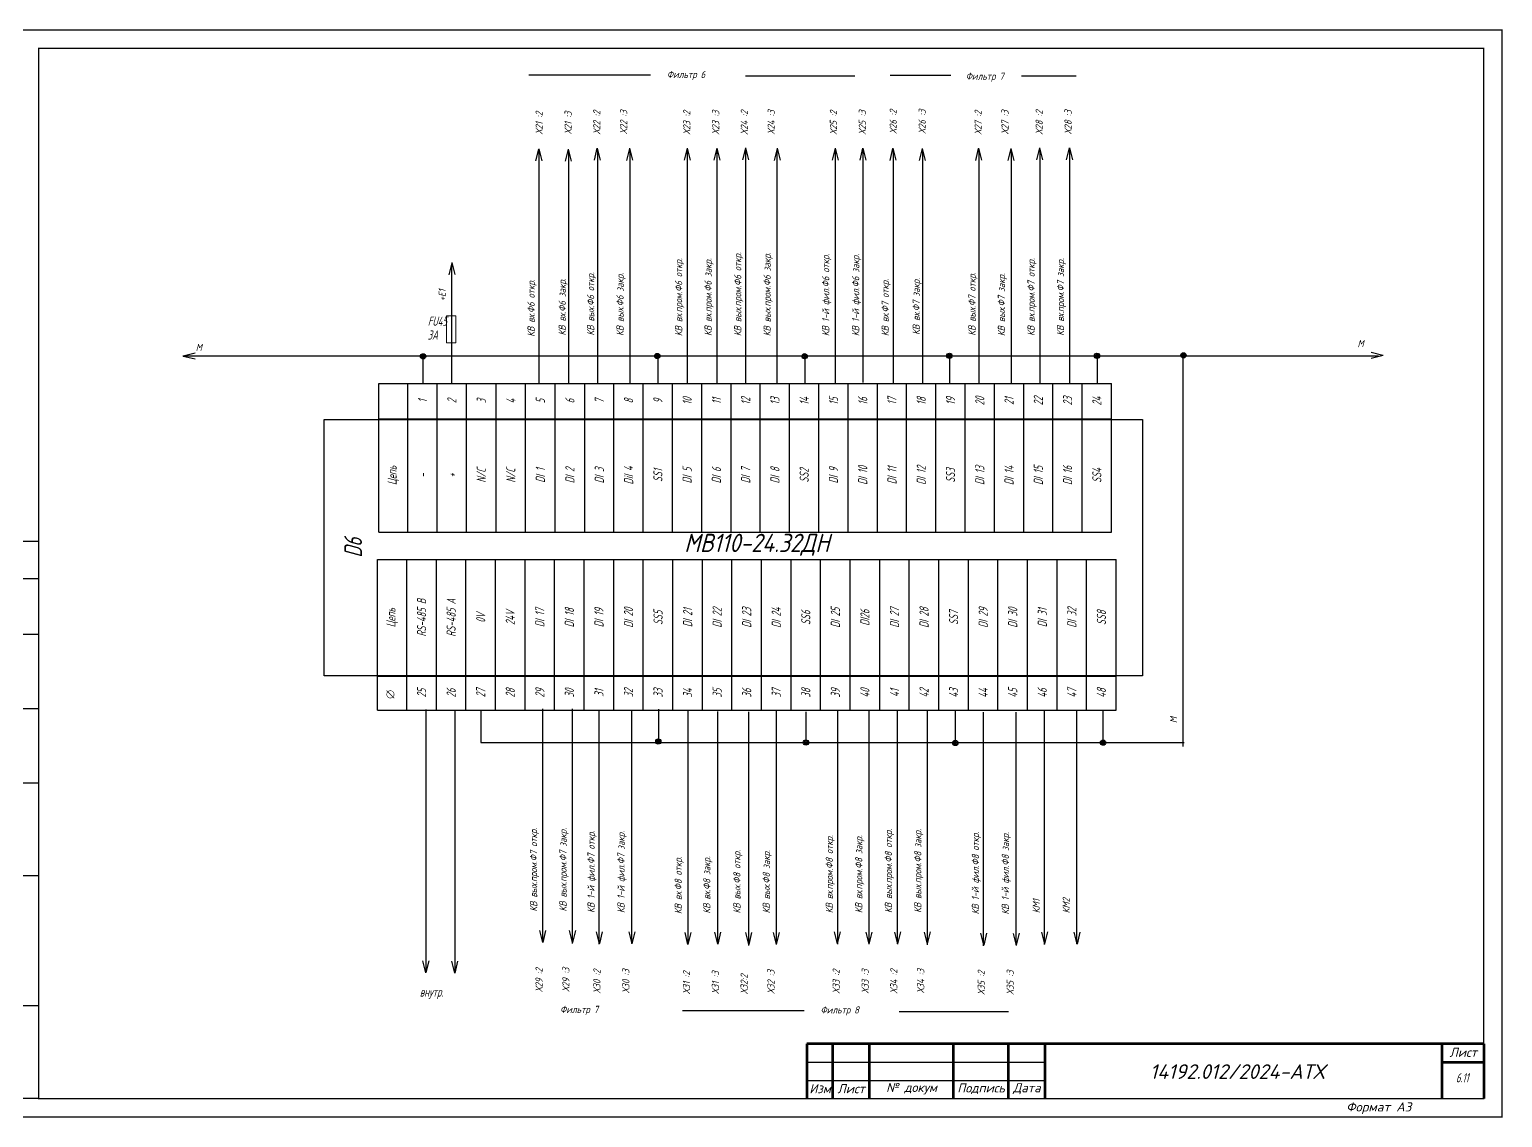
# Model space of a CAD drawing. Header units: millimetres. Extents: x 2725 to 10524, y 7125 to 11639.
# Drawn here: x 7408.2 to 7810.9, y 9092 to 9389.3 of the extents above; entities that cross this region are included whole.
import ezdxf
from ezdxf.enums import TextEntityAlignment as Align

# ---------------------------------------------------------------- set-up
doc = ezdxf.new("R2010")
doc.units = ezdxf.units.MM
doc.header["$LTSCALE"] = 4
doc.set_wipeout_variables(frame=1)
doc.linetypes.add('SolidLine', pattern=[0])
for name, color, linetype, lineweight in [('RAMKA', 7, 'Continuous', 25), ('SHTAMP', 7, 'SolidLine', 25), ('Основеая', 5, 'Continuous', 60), ('СХЕМА', 7, 'Continuous', 25)]:
    doc.layers.add(name, color=color, linetype=linetype, lineweight=lineweight)
for name, color, linetype in [('RED_2.5mm^2', 1, 'Continuous'), ('SYMS', 7, 'Continuous'), ('Вспомогательная', 1, 'Continuous'), ('Текст', 2, 'Continuous')]:
    doc.layers.add(name, color=color, linetype=linetype)
doc.styles.add('COTES', font='cs_gost2304.shx', dxfattribs={"width": 0.75, "oblique": 15})
doc.styles.add('ISOCPEUR', font='isocpeui.ttf')
doc.styles.add('Simplex00.10.00', font='simplex.shx')
doc.styles.add('Simplex25.085.15', font='', dxfattribs={"width": 0.85, "oblique": 15, "height": 2.5})
doc.styles.add('ГОСТ', font='isocpeur.ttf', dxfattribs={"oblique": 15})
doc.styles.add('Стиль мой-1', font='', dxfattribs={"width": 0.85, "oblique": 15, "height": 2.5})
doc.styles.get('Simplex25.085.15').set_extended_font_data('GOST type A')
doc.styles.get('Стиль мой-1').set_extended_font_data('GOST type A')
doc.linetypes.add('Modbus_LINE', pattern='A,7.5,-4,["Modbus",Standard,S=2.5,R=0,X=-1.5,Y=-1.25],-15', length=26.5)

# ---------------------------------------------------------------- blocks, each defined once
blk = doc.blocks.new('Формат А3')
at = {"color": 0, "linetype": 'Continuous', "const_width": 0.3}
for points in [[(-420, 297), (0, 297), (0, 0), (-420, 0)], [(-400, 5), (-400, 292), (-5, 292), (-5, 5)]]:
    blk.add_lwpolyline(points, close=True, dxfattribs=at)
at = {"color": 0, "linetype": 'Continuous', "style": 'Simplex00.10.00', "oblique": 15}
blk.add_text('Формат А3', height=2.5, dxfattribs=at).set_placement((-33.67, 2.75), align=Align.MIDDLE_CENTER)
blk = doc.blocks.new('A$C73A268AF')
at = {"lineweight": 30}
for p, q in [((4.57, 157.46), (20.05, 157.46)), ((4.57, 157.46), (4.57, 91.46)), ((9.89, 157.46), (9.89, 91.46)), ((14.97, 157.46), (14.97, 91.46)), ((9.89, 147.31), (20.05, 147.31)), ((9.89, 132.08), (20.05, 132.08)), ((9.89, 111.77), (20.05, 111.77)), ((4.57, 91.46), (20.05, 91.46)), ((7.96, 5.15), (7.96, 91.46)), ((13.04, 5.15), (13.04, 91.46)), ((20.15, 66.08), (7.96, 66.08)), ((20.15, 30.54), (7.96, 30.54))]:
    blk.add_line(p, q, dxfattribs=at)
blk.add_lwpolyline([(20.15, 5.15), (7.96, 5.15)], dxfattribs=at)
at = {"layer": 'Вспомогательная', "color": 7}
for p, q in [((230.15, 15.15), (295.15, 15.15)), ((230.15, 10.15), (295.15, 10.15)), ((230.15, 5.15), (295.15, 5.15))]:
    blk.add_line(p, q, dxfattribs=at)
at = {"layer": 'Основеая', "color": 7}
for p, q in [((230.15, 20.15), (230.15, 5.15)), ((415.15, 20.15), (230.15, 20.15)), ((237.15, 20.15), (237.15, 5.15)), ((247.15, 20.15), (247.15, 5.15)), ((270.15, 20.15), (270.15, 5.15)), ((285.15, 20.15), (285.15, 5.15)), ((295.15, 20.15), (295.15, 5.15)), ((403.72, 20.15), (403.72, 5.15)), ((415.15, 20.15), (415.15, 5.15)), ((403.72, 15.15), (415.15, 15.15))]:
    blk.add_line(p, q, dxfattribs=at)
blk.add_blockref('Формат А3', (420.15, 0.15))
at = {"layer": 'RAMKA', "style": 'COTES', "oblique": 15, "width": 0.75}
for s, p in [('Согласовано', (8.35, 94.1)), ('Взам.инв.N', (11.94, 68.02)), ('Подпись и дата', (12.17, 35.86)), ('Инв.Nподл.', (11.97, 10.43))]:
    blk.add_text(s, height=3, rotation=90, dxfattribs=at).set_placement(p)
at = {"layer": 'Текст', "color": 7, "char_height": 2.5, "style": 'ГОСТ'}
for s, insert, width, attachment_point in [('{\\fISOCPEUR|b0|i0|c204|p34;Лист}', (413.32, 17.81), 11.4585, 6), ('{\\fISOCPEUR|b0|i0|c204|p34;Изм}', (233.75, 7.88), 7, 5), ('{\\fISOCPEUR|b0|i0|c204|p34;Лист}', (242.25, 7.88), 10, 5), ('{\\fISOCPEUR|b0|i0|c204|p34;№ докум}', (258.75, 7.88), 23, 5), ('{\\fISOCPEUR|b0|i0|c204|p34;Подпись}', (277.75, 7.88), 15, 5), ('{\\fISOCPEUR|b0|i0|c204|p34;Дата}', (290.25, 7.88), 10, 5)]:
    blk.add_mtext(s, dxfattribs=dict(at, insert=insert, width=width, attachment_point=attachment_point))
blk = doc.blocks.new('*T219')
at = {"color": 0, "linetype": 'ByBlock', "lineweight": -2, "ltscale": 0.2, "transparency": 16777216}
for p, q in [((0, 0), (0, 41.14)), ((0, 41.14), (201.91, 41.14)), ((8, 0), (8, 41.14)), ((16.08, 0), (16.08, 41.14)), ((24.16, 0), (24.16, 41.14)), ((32.24, 0), (32.24, 41.14)), ((40.32, 0), (40.32, 41.14)), ((48.4, 0), (48.4, 41.14)), ((56.48, 0), (56.48, 41.14)), ((64.56, 0), (64.56, 41.14)), ((72.64, 0), (72.64, 41.14)), ((80.72, 0), (80.72, 41.14)), ((88.8, 0), (88.8, 41.14)), ((96.87, 0), (96.87, 41.14)), ((104.95, 0), (104.95, 41.14)), ((113.03, 0), (113.03, 41.14)), ((121.11, 0), (121.11, 41.14)), ((129.19, 0), (129.19, 41.14)), ((137.27, 0), (137.27, 41.14)), ((145.35, 0), (145.35, 41.14)), ((153.43, 0), (153.43, 41.14)), ((161.51, 0), (161.51, 41.14)), ((169.59, 0), (169.59, 41.14)), ((177.67, 0), (177.67, 41.14)), ((185.75, 0), (185.75, 41.14)), ((193.83, 0), (193.83, 41.14)), ((201.91, 0), (201.91, 41.14)), ((0, 9.29), (201.91, 9.29))]:
    blk.add_line(p, q, dxfattribs=at)
at = {"color": 0, "lineweight": -2, "ltscale": 0.2, "transparency": 16777216}
blk.add_line((0, 0), (201.91, 0), dxfattribs=at)
at = {"color": 0, "linetype": 'Continuous', "lineweight": -2, "ltscale": 0.2, "transparency": 16777216, "char_height": 2.5, "attachment_point": 5, "rotation": 90, "style": 'Simplex25.085.15'}
for s, insert, width in [('RS-485 B', (12.04, 25.21), 28.8496), ('RS-485 A', (20.12, 25.21), 28.8496), ('DI 17', (44.36, 25.21), 28.8496), ('DI 18', (52.44, 25.21), 28.8496), ('DI 19', (60.52, 25.21), 28.8496), ('DI 20', (68.6, 25.21), 28.8496), ('DI 21', (84.76, 25.21), 28.8496), ('DI 22', (92.83, 25.21), 28.8496), ('DI 23', (100.91, 25.21), 28.8496), ('DI 25', (125.15, 25.21), 28.8496), ('DI 27', (141.31, 25.21), 28.8496), ('DI 28', (149.39, 25.21), 28.8496), ('DI 29', (165.55, 25.21), 28.8496), ('DI 30', (173.63, 25.21), 28.8496), ('DI 31', (181.71, 25.21), 28.8496), ('DI 32', (189.79, 25.21), 28.8496), ('Цепь', (4, 25.21), 28.8496), ('0V', (28.2, 25.21), 28.8496), ('24V', (36.28, 25.21), 28.8496), ('SS5', (76.68, 25.21), 28.8496), ('DI 24', (108.99, 25.21), 28.8496), ('SS6', (117.07, 25.21), 28.8496), ('DI26', (133.23, 25.21), 28.8496), ('SS7', (157.47, 25.21), 28.8496), ('SS8', (197.87, 25.21), 28.8496), ('25', (12.04, 4.64), 6.286), ('26', (20.12, 4.64), 6.286), ('27', (28.2, 4.64), 6.286), ('28', (36.28, 4.64), 6.286), ('29', (44.36, 4.64), 6.286), ('30', (52.44, 4.64), 6.286), ('31', (60.52, 4.64), 6.286), ('32', (68.6, 4.64), 6.286), ('33', (76.68, 4.64), 6.286), ('34', (84.76, 4.64), 6.286), ('35', (92.83, 4.64), 6.286), ('36', (100.91, 4.64), 6.286), ('37', (108.99, 4.64), 6.286), ('38', (117.07, 4.64), 6.286), ('39', (125.15, 4.64), 6.286), ('40', (133.23, 4.64), 6.286), ('41', (141.31, 4.64), 6.286), ('42', (149.39, 4.64), 6.286), ('43', (157.47, 4.64), 6.286), ('44', (165.55, 4.64), 6.286), ('45', (173.63, 4.64), 6.286), ('46', (181.71, 4.64), 6.286), ('47', (189.79, 4.64), 6.286), ('48', (197.87, 4.64), 6.286)]:
    blk.add_mtext(s, dxfattribs=dict(at, insert=insert, width=width))
blk = doc.blocks.new('Клеммное соединение')
at = {"linetype": 'Continuous'}
blk.add_wipeout([(0, -1), (-0.44, -0.9), (-0.6, -0.8), (-0.71, -0.7), (-0.8, -0.6), (-0.87, -0.5), (-0.92, -0.4), (-0.95, -0.3), (-0.98, -0.2), (-0.99, -0.1), (-0.99, 0), (-0.99, 0.1), (-0.98, 0.2), (-0.95, 0.3), (-0.92, 0.4), (-0.87, 0.5), (-0.8, 0.6), (-0.71, 0.7), (-0.6, 0.8), (-0.44, 0.9), (0, 1), (0.44, 0.9), (0.6, 0.8), (0.71, 0.7), (0.8, 0.6), (0.87, 0.5), (0.92, 0.4), (0.95, 0.3), (0.98, 0.2), (0.99, 0.1), (1, 0), (0.99, -0.1), (0.98, -0.2), (0.95, -0.3), (0.92, -0.4), (0.87, -0.5), (0.8, -0.6), (0.71, -0.7), (0.6, -0.8), (0.44, -0.9)], dxfattribs=at)
at = {"color": 0, "linetype": 'Continuous', "lineweight": -2, "const_width": 0.15}
blk.add_lwpolyline([(-1.06, -1.06), (1.06, 1.06)], dxfattribs=at)
blk.add_lwpolyline([(-1, 0, 1), (1, 0, 1)], format="xyb", close=True, dxfattribs=at)
blk = doc.blocks.new('*T220')
at = {"color": 0, "linetype": 'ByBlock', "lineweight": -2, "ltscale": 0.2, "transparency": 16777216}
for p, q in [((0, 0), (0, 40.67)), ((0, 40.67), (200.32, 40.67)), ((8, 0), (8, 40.67)), ((16, 0), (16, 40.67)), ((24, 0), (24, 40.67)), ((32.08, 0), (32.08, 40.67)), ((40.16, 0), (40.16, 40.67)), ((48.24, 0), (48.24, 40.67)), ((56.32, 0), (56.32, 40.67)), ((64.32, 0), (64.32, 40.67)), ((72.32, 0), (72.32, 40.67)), ((80.32, 0), (80.32, 40.67)), ((88.32, 0), (88.32, 40.67)), ((96.32, 0), (96.32, 40.67)), ((104.32, 0), (104.32, 40.67)), ((112.32, 0), (112.32, 40.67)), ((120.32, 0), (120.32, 40.67)), ((128.32, 0), (128.32, 40.67)), ((136.32, 0), (136.32, 40.67)), ((144.32, 0), (144.32, 40.67)), ((152.32, 0), (152.32, 40.67)), ((160.32, 0), (160.32, 40.67)), ((168.32, 0), (168.32, 40.67)), ((176.32, 0), (176.32, 40.67)), ((184.32, 0), (184.32, 40.67)), ((192.32, 0), (192.32, 40.67)), ((200.32, 0), (200.32, 40.67)), ((0, 31), (200.32, 31))]:
    blk.add_line(p, q, dxfattribs=at)
at = {"color": 0, "lineweight": -2, "ltscale": 0.2, "transparency": 16777216}
blk.add_line((0, 0), (200.32, 0), dxfattribs=at)
at = {"color": 0, "linetype": 'Continuous', "lineweight": -2, "ltscale": 0.2, "transparency": 16777216, "char_height": 2.5, "attachment_point": 5, "rotation": 90, "style": 'Simplex25.085.15'}
for s, insert, width in [('1', (12, 35.83), 6.6745), ('2', (20, 35.83), 6.6745), ('3', (28.04, 35.83), 6.6745), ('4', (36.12, 35.83), 6.6745), ('5', (44.2, 35.83), 6.6745), ('6', (52.28, 35.83), 6.6745), ('7', (60.32, 35.83), 6.6745), ('8', (68.32, 35.83), 6.6745), ('9', (76.32, 35.83), 6.6745), ('10', (84.32, 35.83), 6.6745), ('11', (92.32, 35.83), 6.6745), ('12', (100.32, 35.83), 6.6745), ('13', (108.32, 35.83), 6.6745), ('14', (116.32, 35.83), 6.6745), ('15', (124.32, 35.83), 6.6745), ('16', (132.32, 35.83), 6.6745), ('17', (140.32, 35.83), 6.6745), ('18', (148.32, 35.83), 6.6745), ('19', (156.32, 35.83), 6.6745), ('20', (164.32, 35.83), 6.6745), ('21', (172.32, 35.83), 6.6745), ('22', (180.32, 35.83), 6.6745), ('23', (188.32, 35.83), 6.6745), ('24', (196.32, 35.83), 6.6745), ('Цепь', (4, 15.5), 27.9958), ('-', (12, 15.5), 27.9958), ('+', (20, 15.5), 27.9958), ('N/C', (28.04, 15.5), 27.9958), ('N/C', (36.12, 15.5), 27.9958), ('DI 1', (44.2, 15.5), 27.9958), ('DI 2', (52.28, 15.5), 27.9958), ('DI 3', (60.32, 15.5), 27.9958), ('DiI 4', (68.32, 15.5), 27.9958), ('SS1', (76.32, 15.5), 27.9958), ('DI 5', (84.32, 15.5), 27.9958), ('DI 6', (92.32, 15.5), 27.9958), ('DI 7', (100.32, 15.5), 27.9958), ('DI 8', (108.32, 15.5), 27.9958), ('SS2', (116.32, 15.5), 27.9958), ('DI 9', (124.32, 15.5), 27.9958), ('DI 10', (132.32, 15.5), 27.9958), ('DI 11', (140.32, 15.5), 27.9958), ('DI 12', (148.32, 15.5), 27.9958), ('SS3', (156.32, 15.5), 27.9958), ('DI 13', (164.32, 15.5), 27.9958), ('DI 14', (172.32, 15.5), 27.9958), ('DI 15', (180.32, 15.5), 27.9958), ('DI 16', (188.32, 15.5), 27.9958), ('SS4', (196.32, 15.5), 27.9958)]:
    blk.add_mtext(s, dxfattribs=dict(at, insert=insert, width=width))
blk = doc.blocks.new('WDDOT')
for radius in [0.72, 0.449, 0.223]:
    blk.add_circle((0, 0), radius)

msp = doc.modelspace()

# ---------------------------------------------------------------- linework, layer by layer
at = {"color": 7, "ltscale": 0.2}
for p, q in [((7577.97, 9376.78), (7544.72, 9376.78)), ((7603.92, 9376.61), (7633.79, 9376.61)), ((7660.06, 9376.75), (7643.44, 9376.75)), ((7679.38, 9376.64), (7694.31, 9376.64)), ((7619.95, 9121.17), (7586.7, 9121.17)), ((7645.91, 9121), (7675.78, 9121))]:
    msp.add_line(p, q, dxfattribs=at)
at = {"color": 1, "ltscale": 0.2}
for p, q in [((7547.47, 9356.06), (7547.47, 9292.44)), ((7555.52, 9356.26), (7555.52, 9292.43)), ((7563.43, 9356.28), (7563.43, 9292.66)), ((7572.3, 9356.49), (7572.3, 9292.66)), ((7588.01, 9356.64), (7588.01, 9292.54)), ((7603.89, 9356.18), (7603.89, 9292.61)), ((7635.98, 9356.64), (7635.98, 9292.81)), ((7644.25, 9356.22), (7644.25, 9292.6)), ((7652.31, 9356.43), (7652.31, 9292.59)), ((7667.67, 9356.21), (7667.67, 9292.59)), ((7676.55, 9356.43), (7676.55, 9292.6)), ((7684.34, 9356.7), (7684.34, 9292.59)), ((7523.61, 9292.67), (7523.61, 9324.97)), ((7515.78, 9292.67), (7515.78, 9300.25)), ((7723.61, 9193.4), (7723.61, 9299.9)), ((7531.69, 9194.45), (7531.69, 9203.11)), ((7556.67, 9139.56), (7556.67, 9203.66)), ((7563.97, 9139.35), (7563.97, 9203.18)), ((7572.84, 9139.56), (7572.84, 9203.18)), ((7588.23, 9139.49), (7588.23, 9203.03)), ((7604.86, 9139.03), (7604.86, 9202.86)), ((7620.51, 9194.62), (7620.51, 9202.84)), ((7637.76, 9139.64), (7637.76, 9203.21)), ((7653.65, 9139.18), (7653.65, 9203.29)), ((7669.03, 9138.95), (7669.03, 9202.78)), ((7677.9, 9139.16), (7677.9, 9202.78)), ((7685.67, 9139.26), (7685.67, 9203.1)), ((7694.54, 9139.48), (7694.54, 9203.1))]:
    msp.add_line(p, q, dxfattribs=at)
at = {"ltscale": 0.2}
msp.add_lwpolyline([(7488.75, 9282.77), (7712.43, 9282.77), (7712.43, 9212.65), (7488.75, 9212.65)], close=True, dxfattribs=at)
at = {"layer": 'RED_2.5mm^2', "linetype": 'Continuous', "ltscale": 0.2}
for p, q in [((7596.13, 9356.34), (7596.13, 9292.54)), ((7612.51, 9356.49), (7612.51, 9292.6)), ((7628.43, 9356.18), (7628.43, 9292.51)), ((7692.47, 9356.4), (7692.47, 9292.6)), ((7450.11, 9300.11), (7776.98, 9300.11)), ((7580.05, 9292.63), (7580.05, 9300.03)), ((7620.22, 9292.58), (7620.22, 9299.89)), ((7659.8, 9292.69), (7659.8, 9299.81)), ((7700.14, 9292.69), (7700.14, 9299.9)), ((7548.54, 9139.86), (7548.54, 9203.66)), ((7580.22, 9194.65), (7580.22, 9203.54)), ((7596.39, 9139.33), (7596.39, 9202.9)), ((7612.41, 9139.49), (7612.41, 9203.16)), ((7629.15, 9139.33), (7629.15, 9203.23)), ((7645.52, 9139.49), (7645.52, 9203.28)), ((7661.31, 9194.51), (7661.31, 9203.29)), ((7701.69, 9194.4), (7701.69, 9203.37)), ((7531.61, 9194.47), (7723.83, 9194.47))]:
    msp.add_line(p, q, dxfattribs=at)
at = {"layer": 'RED_2.5mm^2', "color": 6, "linetype": 'Modbus_LINE', "ltscale": 0.2}
for p, q in [((7516.61, 9131.94), (7516.61, 9203.47)), ((7524.53, 9131.78), (7524.53, 9203.24))]:
    msp.add_line(p, q, dxfattribs=at)
at = {"layer": 'SYMS', "linetype": 'Continuous', "ltscale": 0.2}
for p, q in [((7547.36, 9356.63), (7546.56, 9353.36)), ((7547.39, 9356.67), (7548.21, 9353.4)), ((7555.41, 9356.58), (7554.61, 9353.31)), ((7555.45, 9356.62), (7556.26, 9353.35)), ((7563.31, 9356.85), (7562.52, 9353.58)), ((7563.35, 9356.89), (7564.16, 9353.61)), ((7572.19, 9356.81), (7571.39, 9353.54)), ((7572.22, 9356.85), (7573.04, 9353.57)), ((7587.96, 9356.86), (7587.16, 9353.59)), ((7588, 9356.9), (7588.81, 9353.63)), ((7596.08, 9356.86), (7595.28, 9353.59)), ((7596.12, 9356.9), (7596.93, 9353.63)), ((7603.89, 9356.91), (7603.09, 9353.64)), ((7603.92, 9356.95), (7604.74, 9353.68)), ((7612.54, 9356.81), (7611.74, 9353.54)), ((7612.57, 9356.85), (7613.38, 9353.57)), ((7628.44, 9356.86), (7627.64, 9353.59)), ((7628.48, 9356.9), (7629.29, 9353.63)), ((7635.94, 9356.86), (7635.14, 9353.59)), ((7635.97, 9356.9), (7636.78, 9353.63)), ((7644.14, 9356.8), (7643.34, 9353.53)), ((7644.18, 9356.83), (7644.99, 9353.56)), ((7652.2, 9356.75), (7651.4, 9353.48)), ((7652.23, 9356.78), (7653.04, 9353.51)), ((7667.56, 9356.79), (7666.76, 9353.52)), ((7667.6, 9356.82), (7668.41, 9353.55)), ((7676.44, 9356.75), (7675.64, 9353.48)), ((7676.47, 9356.78), (7677.28, 9353.51)), ((7684.3, 9356.92), (7683.5, 9353.65)), ((7684.33, 9356.96), (7685.14, 9353.69)), ((7692.42, 9356.92), (7691.62, 9353.65)), ((7692.45, 9356.96), (7693.27, 9353.69)), ((7523.63, 9325.55), (7522.83, 9322.28)), ((7523.66, 9325.59), (7524.47, 9322.31)), ((7450.18, 9300.1), (7453.45, 9300.91)), ((7450.21, 9300.07), (7453.48, 9299.27)), ((7778.19, 9300.21), (7774.92, 9301.01)), ((7778.23, 9300.17), (7774.96, 9299.36)), ((7548.55, 9139.78), (7547.74, 9143.06)), ((7548.59, 9139.82), (7549.38, 9143.09)), ((7556.67, 9139.78), (7555.86, 9143.06)), ((7556.71, 9139.82), (7557.51, 9143.09)), ((7564.04, 9139.47), (7563.23, 9142.75)), ((7564.07, 9139.51), (7564.87, 9142.78)), ((7572.91, 9139.43), (7572.1, 9142.71)), ((7572.95, 9139.47), (7573.75, 9142.74)), ((7588.2, 9139.26), (7587.39, 9142.53)), ((7588.24, 9139.3), (7589.04, 9142.56)), ((7596.38, 9139.36), (7595.56, 9142.63)), ((7596.41, 9139.4), (7597.21, 9142.67)), ((7604.86, 9139.26), (7604.05, 9142.53)), ((7604.9, 9139.3), (7605.7, 9142.56)), ((7612.36, 9139.26), (7611.55, 9142.53)), ((7612.39, 9139.3), (7613.19, 9142.56)), ((7629.08, 9139.46), (7628.27, 9142.73)), ((7629.12, 9139.5), (7629.91, 9142.77)), ((7637.73, 9139.36), (7636.92, 9142.63)), ((7637.76, 9139.39), (7638.56, 9142.66)), ((7645.53, 9139.41), (7644.72, 9142.68)), ((7645.57, 9139.45), (7646.37, 9142.71)), ((7653.66, 9139.41), (7652.84, 9142.68)), ((7653.69, 9139.45), (7654.49, 9142.71)), ((7669.1, 9139.08), (7668.29, 9142.35)), ((7669.13, 9139.11), (7669.93, 9142.38)), ((7677.98, 9139.04), (7677.16, 9142.31)), ((7678.01, 9139.07), (7678.81, 9142.34)), ((7685.74, 9139.39), (7684.93, 9142.66)), ((7685.78, 9139.43), (7686.57, 9142.7)), ((7694.62, 9139.35), (7693.8, 9142.62)), ((7694.65, 9139.39), (7695.45, 9142.66))]:
    msp.add_line(p, q, dxfattribs=at)
at = {"layer": 'SYMS', "color": 6, "linetype": 'Continuous', "ltscale": 0.2}
for p, q in [((7516.57, 9131.54), (7515.76, 9134.81)), ((7516.61, 9131.58), (7517.41, 9134.85)), ((7524.49, 9131.41), (7523.68, 9134.68)), ((7524.53, 9131.45), (7525.33, 9134.72))]:
    msp.add_line(p, q, dxfattribs=at)
at = {"layer": 'СХЕМА', "color": 7, "linetype": 'Continuous', "lineweight": 20, "ltscale": 30}
msp.add_lwpolyline([(7522.17, 9311.04), (7524.74, 9311.04), (7524.74, 9303.71), (7522.17, 9303.71)], close=True, dxfattribs=at)

# ---------------------------------------------------------------- block references
at = {"ltscale": 1.2}
msp.add_blockref('A$C73A268AF', (7390.57, 9092), dxfattribs=at)
for name, p in [('*T220', (7503.65, 9251.92)), ('*T219', (7503.34, 9203.34))]:
    msp.add_blockref(name, p)
at = {"layer": 'SYMS', "linetype": 'Continuous', "ltscale": 0.2, "rotation": 90}
for p in [(7515.78, 9299.96), (7579.8, 9300.08), (7620.08, 9300.02), (7659.67, 9300.12), (7700.01, 9300.12), (7723.65, 9300.26), (7580.09, 9194.74), (7620.45, 9194.47), (7661.29, 9194.35), (7701.67, 9194.43)]:
    msp.add_blockref('WDDOT', p, dxfattribs=at)

# ---------------------------------------------------------------- texts
at = {"style": 'Simplex25.085.15', "oblique": 15}
for s, height, width, p in [('Фильтр 6', 1.961, 1.083459, (7582.44, 9376.03)), ('Фильтр 7', 1.961, 1.083459, (7664.12, 9375.54)), ('FU45', 2.5, 0.85, (7517.08, 9308.34)), ('3А', 2.5, 0.85, (7517.06, 9304.56)), ('M', 1.96, 1.083459, (7453.64, 9301.44)), ('M', 1.96, 1.083459, (7771.23, 9302.48)), ('внутр.', 2.5, 0.85, (7514.89, 9125.03)), ('Фильтр 7', 1.961, 1.083459, (7553.24, 9120.56)), ('Фильтр 8', 1.961, 1.083459, (7624.43, 9120.42))]:
    msp.add_text(s, height=height, dxfattribs=dict(at, width=width)).set_placement(p)
at = {"color": 3, "style": 'Simplex25.085.15', "oblique": 15, "width": 1.083459}
for s, p in [('Х21 :2', (7548.49, 9360.64)), ('Х21 :3', (7556.41, 9360.67)), ('Х22 :2', (7564.24, 9360.64)), ('Х22 :3', (7571.59, 9360.72)), ('Х23 :2', (7588.84, 9360.56)), ('Х23 :3', (7596.75, 9360.59)), ('Х24 :2', (7604.58, 9360.56)), ('Х24 :3', (7611.93, 9360.64)), ('Х25 :2', (7628.94, 9360.57)), ('Х25 :3', (7636.85, 9360.6)), ('Х26 :2', (7645.28, 9360.81)), ('Х26 :3', (7653.19, 9360.83)), ('Х27 :2', (7668.49, 9360.58)), ('Х27 :3', (7675.84, 9360.66)), ('Х28 :2', (7685.17, 9360.62)), ('Х28 :3', (7693.08, 9360.65)), ('Х29 :2', (7548.46, 9126.26)), ('Х29 :3', (7555.81, 9126.34)), ('Х30 :3', (7572.2, 9125.96)), ('Х33 :3', (7637.61, 9125.91)), ('Х34 :2', (7645.44, 9125.88)), ('Х34 :3', (7652.79, 9125.96)), ('Х30 :2', (7564.29, 9125.93)), ('Х31 :2', (7588.77, 9125.72)), ('Х31 :3', (7596.68, 9125.75)), ('Х32:2', (7604.52, 9125.72)), ('Х32 :3', (7611.87, 9125.8)), ('Х33 :2', (7629.7, 9125.88)), ('Х35 :2', (7669.35, 9125.53)), ('Х35 :3', (7677.26, 9125.56))]:
    msp.add_text(s, height=1.961, rotation=90, dxfattribs=at).set_placement(p)
at = {"style": 'Simplex25.085.15', "oblique": 15}
for s, height, width, p in [('КВ вх.пром.Ф6 откр.', 1.9613, 1.083459, (7586.63, 9305.49)), ('КВ вх.пром.Ф6 закр.', 1.9613, 1.083459, (7594.67, 9305.54)), ('КВ вых.пром.Ф6 откр.', 1.9613, 1.083459, (7602.78, 9305.49)), ('КВ вых.пром.Ф6 закр.', 1.9613, 1.083459, (7610.81, 9305.46)), ('КВ 1-й фил.Ф6 откр.', 1.9613, 1.083459, (7626.83, 9305.49)), ('КВ 1-й фил.Ф6 закр.', 1.9613, 1.083459, (7635.02, 9305.49)), ('КВ вх.пром.Ф7 откр.', 1.9613, 1.083459, (7682.97, 9305.55)), ('КВ вх.пром.Ф7 закр.', 1.9613, 1.083459, (7691, 9305.6)), ('КВ вых.Ф6 откр.', 1.9613, 1.083459, (7562.57, 9305.66)), ('КВ вых.Ф6 закр.', 1.9613, 1.083459, (7570.61, 9305.55)), ('КВ вых.Ф7 откр.', 1.9613, 1.083459, (7666.82, 9305.6)), ('КВ вых.Ф7 закр.', 1.9613, 1.083459, (7674.86, 9305.49)), ('+E1', 1.961, 1.083459, (7522, 9315.03)), ('КВ вх.Ф6 откр.', 1.9613, 1.083459, (7546.29, 9305.32)), ('КВ вх.Ф6 закр.', 1.9613, 1.083459, (7554.8, 9305.66)), ('КВ вх.Ф7 откр.', 1.9613, 1.083459, (7643.08, 9305.48)), ('КВ вх.Ф7 закр.', 1.9613, 1.083459, (7651.58, 9305.83)), ('D6', 4.83, 0.879985, (7499.09, 9244.97)), ('М', 1.96, 1.083459, (7721.9, 9199.75)), ('КВ вых.пром.Ф7 откр.', 1.9613, 1.083459, (7546.98, 9148.25)), ('КВ вых.пром.Ф7 закр.', 1.9613, 1.083459, (7555.02, 9148.28)), ('КВ 1-й фил.Ф7 откр.', 1.9613, 1.083459, (7562.69, 9147.9)), ('КВ 1-й фил.Ф7 закр.', 1.9613, 1.083459, (7570.88, 9147.86)), ('КВ вх.пром.Ф8 откр.', 1.9613, 1.083459, (7627.82, 9147.81)), ('КВ вх.пром.Ф8 закр.', 1.9613, 1.083459, (7635.86, 9147.84)), ('КВ вых.пром.Ф8 откр.', 1.9613, 1.083459, (7643.97, 9147.88)), ('КВ вых.пром.Ф8 закр.', 1.9613, 1.083459, (7652, 9147.9)), ('КВ 1-й фил.Ф8 откр.', 1.9613, 1.083459, (7667.75, 9147.5)), ('КВ 1-й фил.Ф8 закр.', 1.9613, 1.083459, (7675.94, 9147.46)), ('КВ вых.Ф8 откр.', 1.9613, 1.083459, (7602.56, 9147.75)), ('КВ вх.Ф8 откр.', 1.9613, 1.083459, (7586.51, 9147.58)), ('КВ вх.Ф8 закр.', 1.9613, 1.083459, (7594.32, 9147.71)), ('КВ вых.Ф8 закр.', 1.9613, 1.083459, (7610.6, 9147.77)), ('КМ1', 1.961, 1.083459, (7684.39, 9147.81)), ('КМ2', 1.961, 1.083459, (7692.58, 9147.78))]:
    msp.add_text(s, height=height, rotation=90, dxfattribs=dict(at, width=width)).set_placement(p)
at = {"color": 7, "style": 'Simplex25.085.15', "oblique": 15, "width": 1.083459}
msp.add_text('МВ110-24.32ДН', height=5, dxfattribs=at).set_placement((7587.19, 9246.51))
at = {"color": 7, "lineweight": 25, "insert": (7798.14, 9104.12), "char_height": 2.5, "attachment_point": 1, "style": 'Стиль мой-1'}
msp.add_mtext_dynamic_manual_height_columns('6.11', width=5.3031, gutter_width=12.5, heights=[0], dxfattribs=at)
at = {"layer": 'SHTAMP', "color": 0, "style": 'ISOCPEUR'}
msp.add_text('14192.012/2024-АТХ', height=4, dxfattribs=at).set_placement((7738.32, 9102.54), align=Align.CENTER)

# ---------------------------------------------------------------- next in the draw order: block references
at = {"rotation": 90}
msp.add_blockref('Клеммное соединение', (7506.86, 9207.62), dxfattribs=at)

doc.saveas('drawing.dxf')
